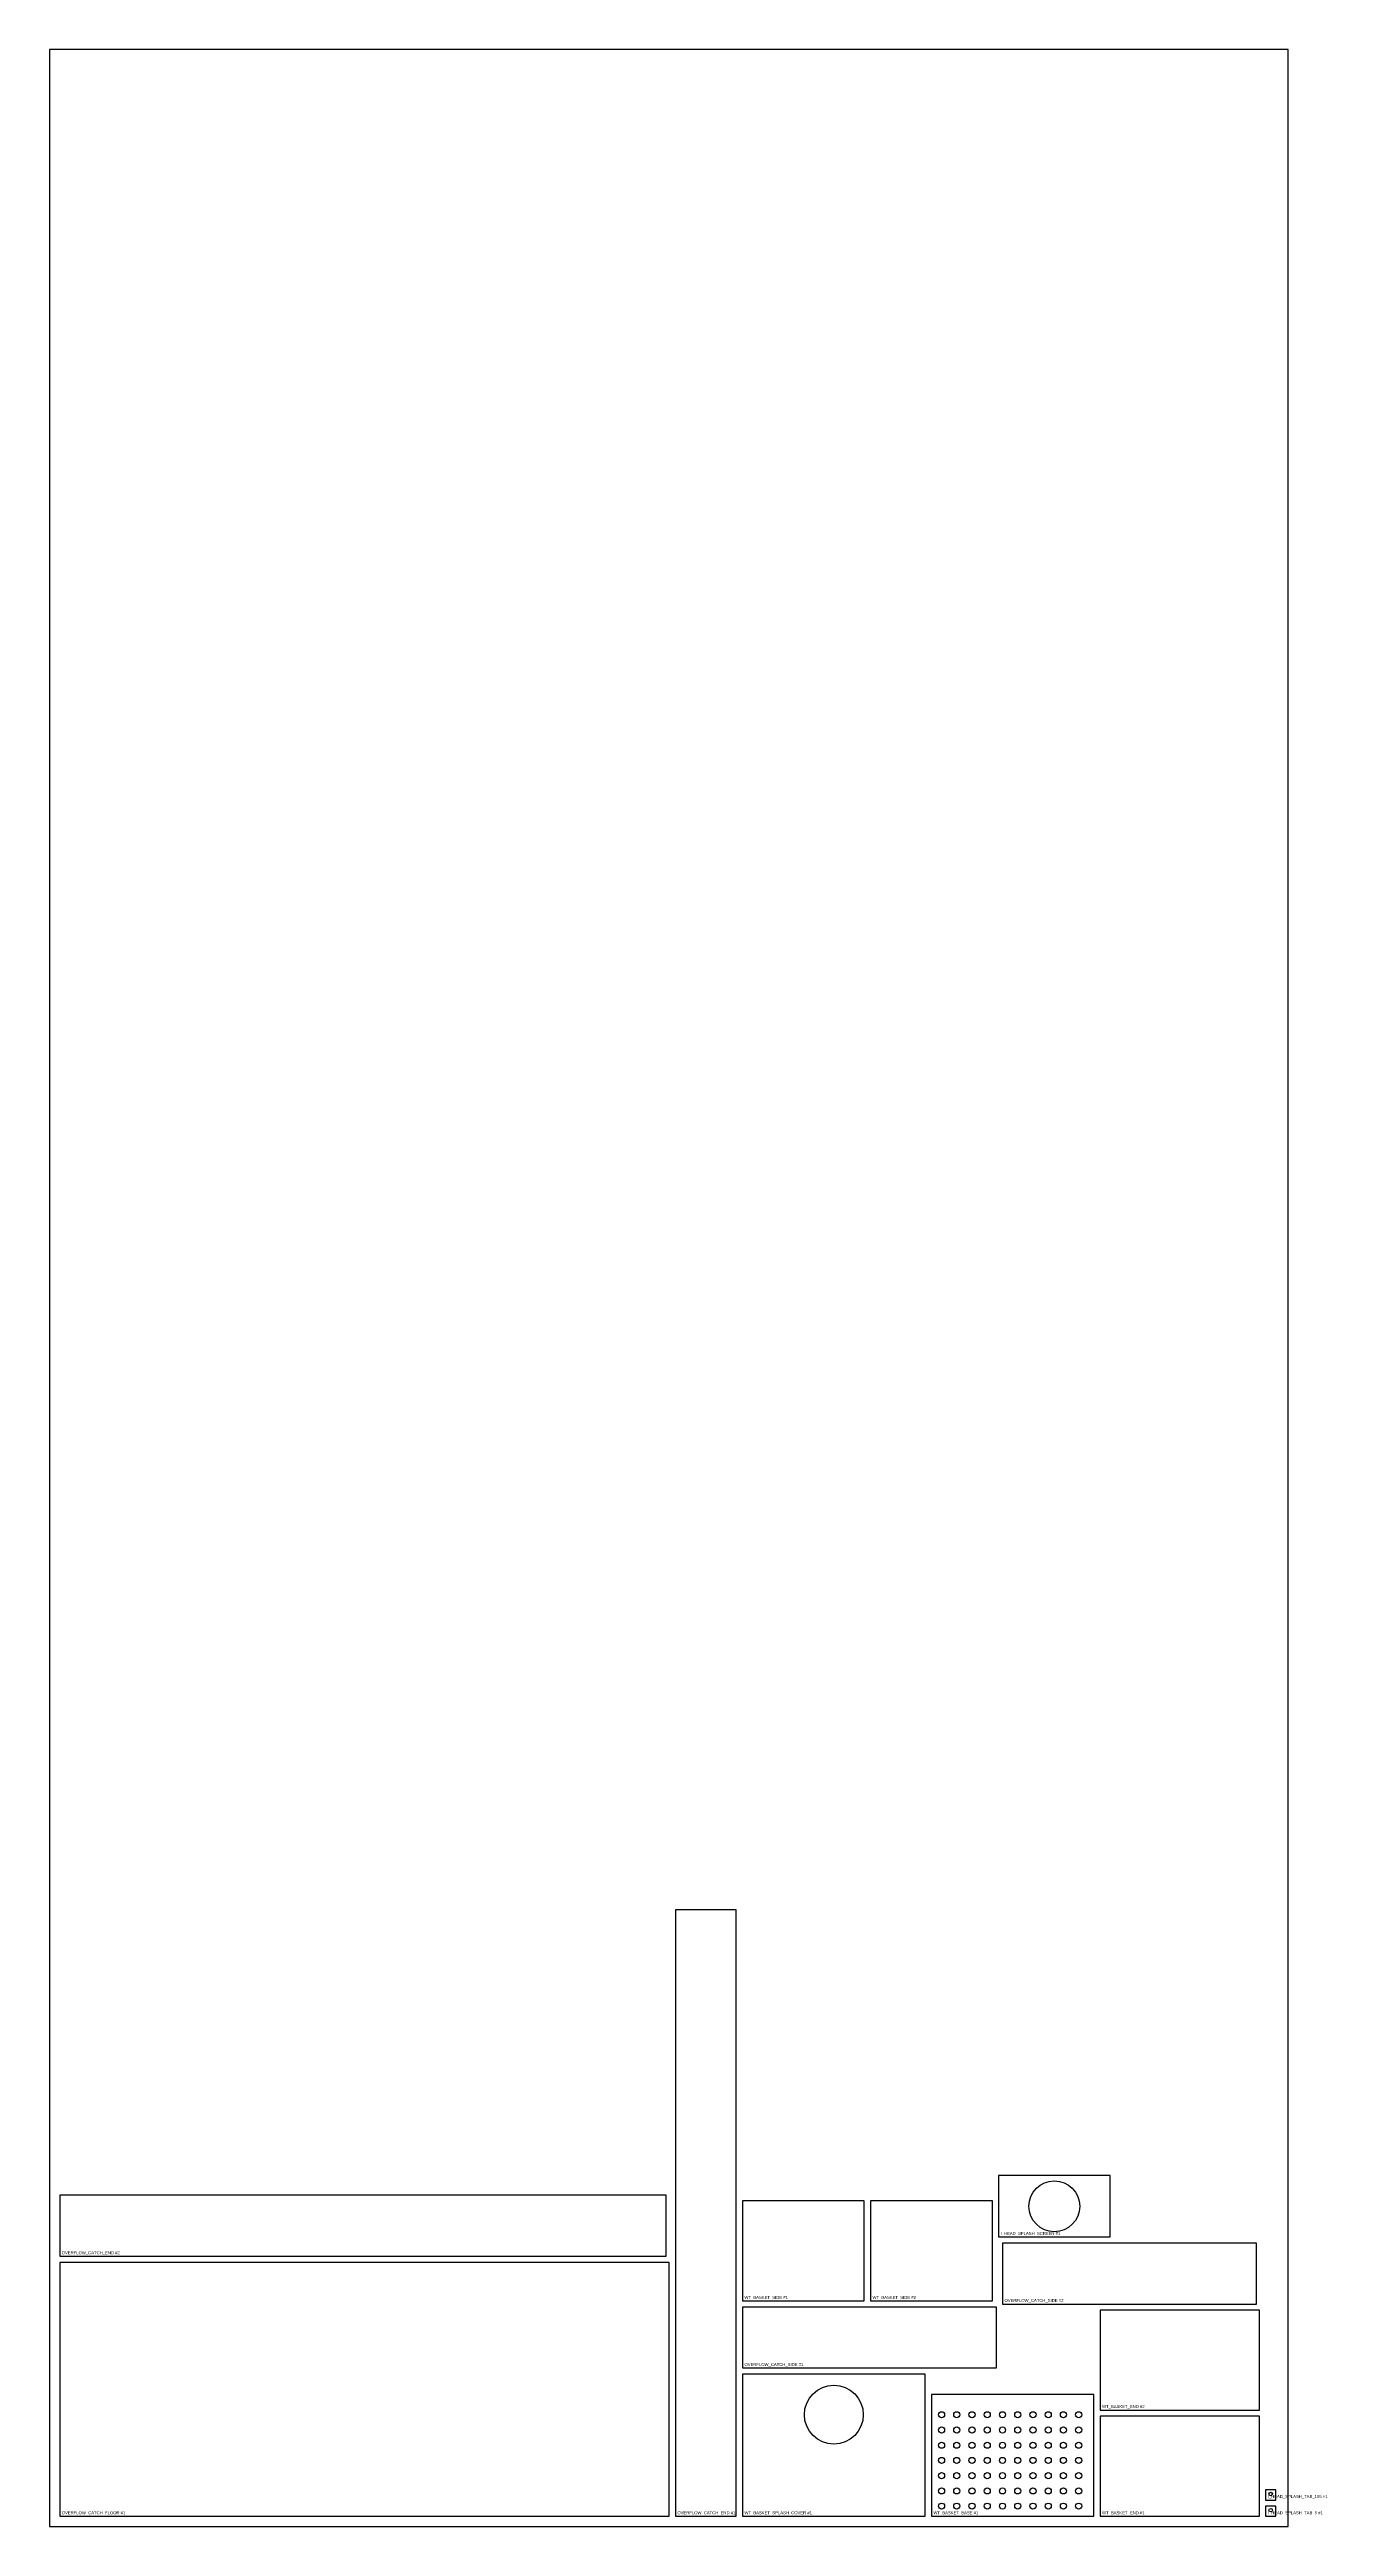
# Model space of a CAD drawing. Header units: millimetres. Extents: x 0 to 1256, y 0 to 2438.
import ezdxf

# ---------------------------------------------------------------- set-up
doc = ezdxf.new("R2010")
doc.units = ezdxf.units.MM
for name, color, linetype in [('CUT_HOLES', 7, 'Continuous'), ('CUT_OUTER', 7, 'Continuous'), ('PART_MARK_NO_CUT', 7, 'Continuous'), ('STOCK_NO_CUT', 7, 'Continuous')]:
    doc.layers.add(name, color=color, linetype=linetype)

msp = doc.modelspace()

# ---------------------------------------------------------------- linework, layer by layer
at = {"layer": 'CUT_HOLES'}
for centre, radius in [((989, 315.2), 25), ((772, 110), 29), ((878, 110), 3), ((878, 95), 3), ((893, 110), 3), ((893, 95), 3), ((908, 110), 3), ((908, 95), 3), ((923, 110), 3), ((923, 95), 3), ((938, 110), 3), ((938, 95), 3), ((953, 110), 3), ((953, 95), 3), ((968, 110), 3), ((968, 95), 3), ((983, 110), 3), ((983, 95), 3), ((998, 110), 3), ((998, 95), 3), ((1013, 110), 3), ((1013, 95), 3), ((878, 80), 3), ((893, 80), 3), ((908, 80), 3), ((923, 80), 3), ((938, 80), 3), ((953, 80), 3), ((968, 80), 3), ((983, 80), 3), ((998, 80), 3), ((1013, 80), 3), ((878, 65), 3), ((878, 50), 3), ((893, 65), 3), ((893, 50), 3), ((908, 65), 3), ((908, 50), 3), ((923, 65), 3), ((923, 50), 3), ((938, 65), 3), ((938, 50), 3), ((953, 65), 3), ((953, 50), 3), ((968, 65), 3), ((968, 50), 3), ((983, 65), 3), ((983, 50), 3), ((998, 65), 3), ((998, 50), 3), ((1013, 65), 3), ((1013, 50), 3), ((878, 35), 3), ((893, 35), 3), ((908, 35), 3), ((923, 35), 3), ((938, 35), 3), ((953, 35), 3), ((968, 35), 3), ((983, 35), 3), ((998, 35), 3), ((1013, 35), 3), ((1202, 32), 1.7), ((878, 20), 3), ((893, 20), 3), ((908, 20), 3), ((923, 20), 3), ((938, 20), 3), ((953, 20), 3), ((968, 20), 3), ((983, 20), 3), ((998, 20), 3), ((1013, 20), 3), ((1202, 16), 1.7)]:
    msp.add_circle(centre, radius, dxfattribs=at)
at = {"layer": 'CUT_OUTER'}
for points in [[(676, 10), (676, 607), (616, 607), (616, 10)], [(934, 285), (1044, 285), (1044, 345.5), (934, 345.5)], [(10, 266), (607, 266), (607, 326), (10, 326)], [(682, 222), (802, 222), (802, 320.5), (682, 320.5)], [(808, 222), (928, 222), (928, 320.5), (808, 320.5)], [(938, 219), (1188, 219), (1188, 279), (938, 279)], [(10, 10), (610, 10), (610, 260), (10, 260)], [(682, 156), (932, 156), (932, 216), (682, 216)], [(1034, 114.5), (1191, 114.5), (1191, 213), (1034, 213)], [(682, 10), (862, 10), (862, 150), (682, 150)], [(868, 10), (1028, 10), (1028, 130), (868, 130)], [(1034, 10), (1191, 10), (1191, 108.5), (1034, 108.5)], [(1197, 26), (1207, 26), (1207, 36), (1197, 36)], [(1197, 10), (1207, 10), (1207, 20), (1197, 20)]]:
    msp.add_lwpolyline(points, close=True, dxfattribs=at)
at = {"layer": 'STOCK_NO_CUT'}
msp.add_lwpolyline([(0, 0), (1219.2, 0), (1219.2, 2438.4), (0, 2438.4)], close=True, dxfattribs=at)

# ---------------------------------------------------------------- texts
at = {"layer": 'PART_MARK_NO_CUT'}
for s, p in [('OVERFLOW_CATCH_END #2', (12, 268)), ('I_HEAD_SPLASH_SCREEN #1', (936, 287)), ('WT_BASKET_SIDE #1', (684, 224)), ('WT_BASKET_SIDE #2', (810, 224)), ('OVERFLOW_CATCH_SIDE #2', (940, 221)), ('OVERFLOW_CATCH_SIDE #1', (684, 158)), ('WT_BASKET_END #2', (1036, 116.5)), ('I_HEAD_SPLASH_TAB_105 #1', (1199, 28)), ('OVERFLOW_CATCH_FLOOR #1', (12, 12)), ('OVERFLOW_CATCH_END #1', (618, 12)), ('WT_BASKET_SPLASH_COVER #1', (684, 12)), ('WT_BASKET_BASE #1', (870, 12)), ('WT_BASKET_END #1', (1036, 12)), ('I_HEAD_SPLASH_TAB_5 #1', (1199, 12))]:
    msp.add_text(s, height=3, dxfattribs=at).set_placement(p)

doc.saveas('drawing.dxf')
